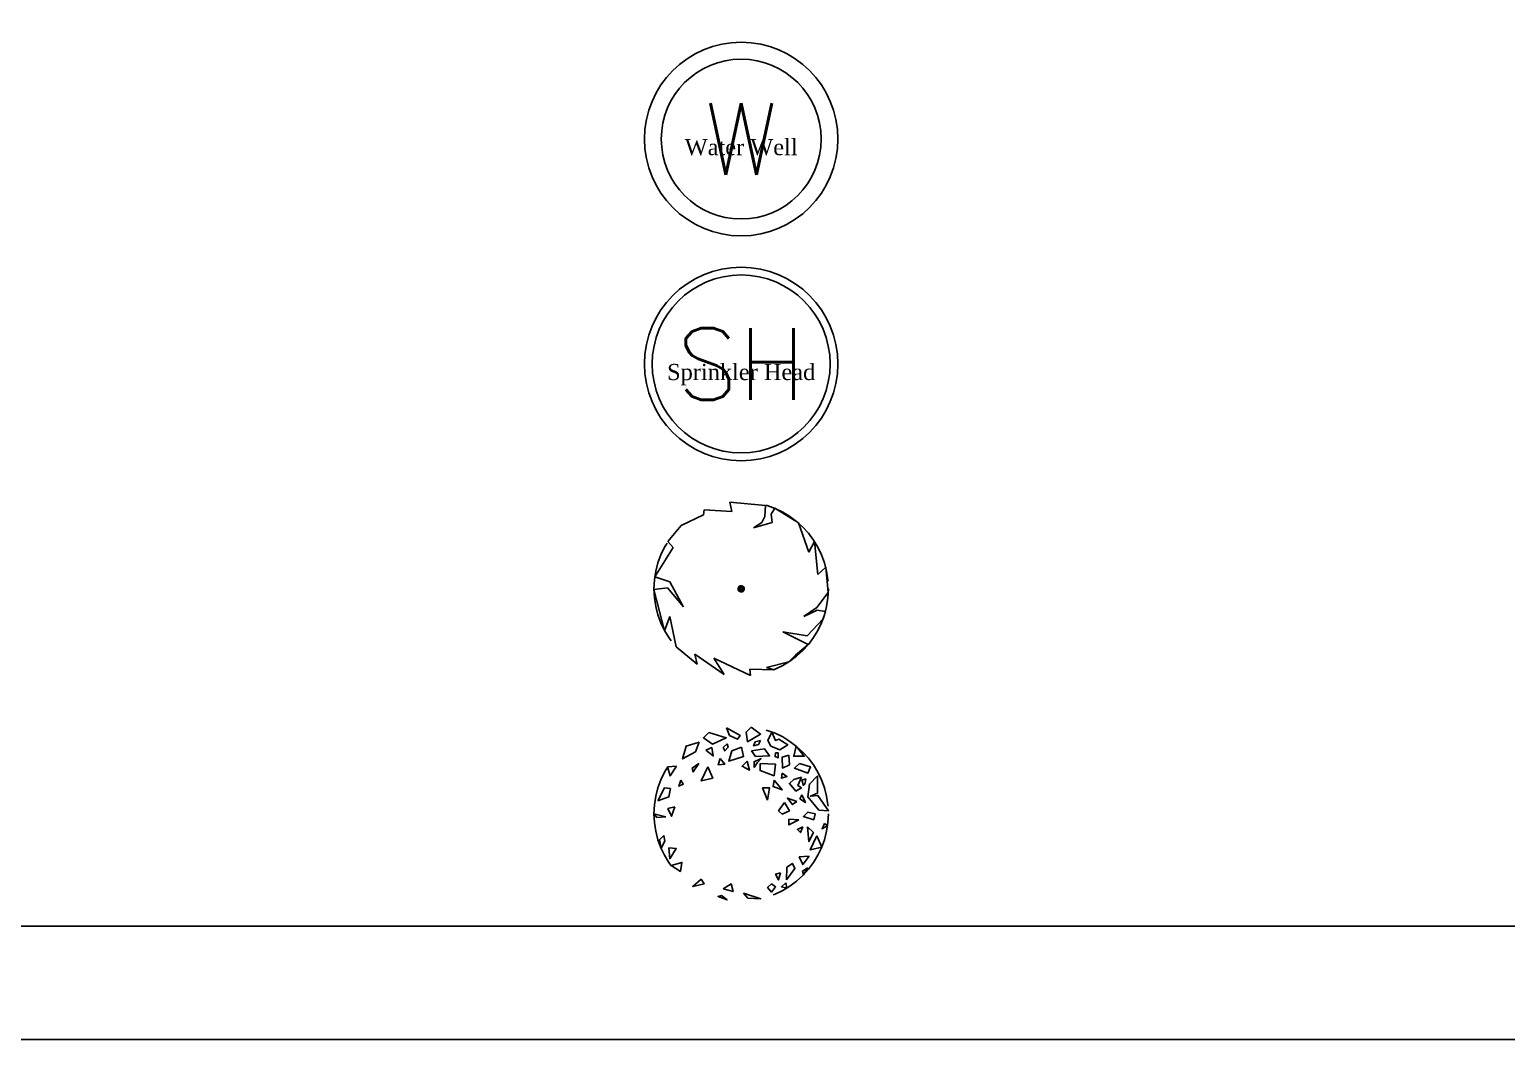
# Paper-space layout 'INFO_SHEET' of a CAD drawing. Header units: feet, sheet in inches. Extents: x 0 to 10.7, y 0 to 8.2.
# Drawn here: x 2.84 to 4.259, y 0 to 0.97 of the extents above; entities that cross this region are included whole.
import ezdxf

# ---------------------------------------------------------------- set-up
doc = ezdxf.new("R2010")
doc.units = ezdxf.units.FT
doc.header["$MEASUREMENT"] = 0
doc.linetypes.add('DOT2', pattern=[0.125, 0, -0.125])
doc.layers.add('Construction Lines', color=11, linetype='DOT2', plot=False)
doc.layers.add('Title Block', color=7, linetype='Continuous')
doc.styles.get("Standard").update_dxf_attribs({"font": 'simplex.shx'})
doc.styles.add('Times', font='times.ttf')

# ---------------------------------------------------------------- blocks, each defined once
blk = doc.blocks.new('*U131')
for p, q in [((-0.04045374437741212, 0.08656862848853633), (-0.04120452954016202, 0.08084991966783654)), ((-0.01030113238504071, 0.08455840970287014), (-0.04045374437741212, 0.08656862848853633)), ((0.02657692155340215, 0.09123369176592376), (-0.01232454259266768, 0.09475662368149695)), ((-0.01232454259266768, 0.09475662368149695), (-0.01030113238504071, 0.08455840970287014)), ((0.02595885361030297, 0.0793665236538211), (0.02657692155340215, 0.09123369176592376)), ((0.03679351576013604, 0.08818665274861277), (0.03275760098443091, 0.08159161767483884)), ((0.03275760098443091, 0.08159161767483884), (0.03399373687063007, 0.07251878326536661)), ((0.06263618242485823, 0.0721609461316948), (0.03679351576013604, 0.08818665274861277)), ((-0.0656623828995356, 0.06941843009433302), (-0.08025322093355086, 0.05186248800220371)), ((-0.04120452954016202, 0.08084991966783654), (-0.0656623828995356, 0.06941843009433302)), ((0.01359749474825669, 0.06675765753471576), (0.02261874434467177, 0.07269124159076706)), ((0.03399373687063007, 0.07251878326536661), (0.01359749474825669, 0.06675765753471576)), ((0.02261874434467177, 0.07269124159076706), (0.02595885361030297, 0.0793665236538211)), ((0.0741681531722889, 0.04005652928250086), (0.06263618242485823, 0.0721609461316948)), ((-0.08025322093355086, 0.05186248800220371), (-0.07437417581999614, 0.04524841533153904)), ((0.08018597061045499, 0.0519664146792337), (0.0741681531722889, 0.04005652928250086)), ((0.08385121761422963, 0.01582772772029376), (0.08018597061045499, 0.0519664146792337)), ((-0.07437417581999614, 0.04524841533153904), (-0.09463071941692792, 0.01322687873777423)), ((0.09257936977166241, 0.02364496677472508), (0.08385121761422963, 0.01582772772029376)), ((0.09545892453852584, -0.004165195897025626), (0.09257936977166241, 0.02364496677472508)), ((-0.08055485525101365, 0.0009937675801706682), (-0.09554777459883264, -0.0006418599534750914)), ((-0.09463071941692792, 0.01322687873777423), (-0.07808258347860488, 0.007669049643235147)), ((-0.06324895284414903, -0.01977377661599329), (-0.08055485525101365, 0.0009937675801706682)), ((-0.07808258347860488, 0.007669049643235147), (-0.06351664168994883, -0.01945254286549205)), ((-0.00338982889090577, 0.0004330841814803933), (-0.003490094950700904, 0.0001028495993221457)), ((-0.003490094950700904, 0.0001028495993221457), (-0.003413386081999832, -2.471014603590452e-05)), ((-0.003348883614280682, 0.0007771392594696696), (-0.00344645124256559, 0.0006688954409057502)), ((-0.00344645124256559, 0.0006688954409057502), (-0.003439559050323943, 0.0005130213712499896)), ((-0.003439559050323943, 0.0005130213712499896), (-0.00338982889090577, 0.0004330841814803933)), ((-0.003038208948146062, 0.000281274696796308), (-0.003422180939215913, 0.0004850874699373417)), ((-0.00334427521738213, 0.0009923817377252373), (-0.003348883614280682, 0.0007771392594696696)), ((-0.002718584325726986, 0.0008348807821749019), (-0.003344770625384755, 0.0009692429220527704)), ((-0.00323555699922611, 0.001131251430811899), (-0.00334427521738213, 0.0009923817377252373)), ((-0.003071344592525593, 0.00108966779418628), (-0.00323555699922611, 0.001131251430811899)), ((-0.003068948648090169, 0.001617480984829827), (-0.003171456819480111, 0.001438737416657737)), ((-0.003171456819480111, 0.001438737416657737), (-0.003015272624039187, 0.001186787292484787)), ((-0.003015272624039187, 0.001186787292484787), (-0.003071344592525593, 0.00108966779418628)), ((-0.002956622564888361, 0.001679954506863284), (-0.003068948648090169, 0.001617480984829827)), ((-0.00162844175368751, 0.0001917479555639486), (-0.003038208948146062, 0.000281274696796308)), ((-0.002720859261804153, 0.002070438137194791), (-0.002972809507803778, 0.00183457962973497)), ((-0.002972809507803778, 0.00183457962973497), (-0.002970157551491441, 0.001685755215403901)), ((-0.002813202927998143, 0.001420819928744853), (-0.002967182512083472, 0.001674081275331186)), ((-0.002612845856930929, 0.001205995883704184), (-0.002813202927998143, 0.001420819928744853)), ((-0.002651990027050876, 0.002302967854185462), (-0.002723958248310201, 0.002164530853951531)), ((-0.002723958248310201, 0.002164530853951531), (-0.002720859261804153, 0.002070438137194791)), ((-0.002492252201239312, 0.001763157295543143), (-0.002722875313277202, 0.002131650330233961)), ((-0.002058436699542168, 0.0006997915215489595), (-0.002718584325726986, 0.0008348807821749019)), ((-0.00251337207308713, 0.002347925936722225), (-0.002651990027050876, 0.002302967854185462)), ((-0.002268661889625619, 0.001106429013655373), (-0.002612845856930929, 0.001205995883704184)), ((-0.002401759845175066, 0.002532027192415541), (-0.00251337207308713, 0.002347925936722225)), ((-0.001316121368031707, 0.000980741266089781), (-0.002492252201239312, 0.001763157295543143)), ((-0.001938646115860316, 0.002082781917961816), (-0.00241375828892733, 0.002512236094231203)), ((-0.002238172259855243, 0.002597932765367057), (-0.002401759845175066, 0.002532027192415541)), ((-0.001869012537571429, 0.00103552921836175), (-0.002268661889625619, 0.001106429013655373)), ((-0.002116751962348155, 0.00247981407631692), (-0.002238172259855243, 0.002597932765367057)), ((-0.002019632464049649, 0.002535886044803326), (-0.002116751962348155, 0.00247981407631692)), ((-0.001504830614163172, 0.0003801668991302861), (-0.002058436699542168, 0.0006997915215489595)), ((-0.001850770418280117, 0.002935715735649296), (-0.002028916882884924, 0.002832173350543791)), ((-0.002028916882884924, 0.002832173350543791), (-0.002019632464049649, 0.002535886044803326)), ((-0.00143448613164851, 0.001635717373389447), (-0.001938646115860316, 0.002082781917961816)), ((-0.001600485047840136, 0.0008723232749249467), (-0.001869012537571429, 0.00103552921836175)), ((-0.001722256415703321, 0.002933656351193629), (-0.001850770418280117, 0.002935715735649296)), ((-0.001727618655812714, 0.002637529405098377), (-0.001734338214002444, 0.002933849957081652)), ((-0.001658962158035296, 0.003075659107120295), (-0.00173107770366449, 0.002945447405450309)), ((-0.00166151636496159, 0.002351307789216475), (-0.001727618655812714, 0.002637529405098377)), ((-0.001413227740723636, 0.002092988366726657), (-0.00166151636496159, 0.002351307789216475)), ((-0.001322837590781144, 0.00315394344327932), (-0.001658962158035296, 0.003075659107120295)), ((-0.001242301431383533, -1.745154427529545e-05), (-0.00162844175368751, 0.0001917479555639486)), ((-0.001400756335231628, 0.000642771943887696), (-0.001600485047840136, 0.0008723232749249467)), ((-0.0005576539381223437, 5.97482805891391e-05), (-0.001504830614163172, 0.0003801668991302861)), ((-0.001114861509230238, 0.00108211128801045), (-0.00143448613164851, 0.001635717373389447)), ((-0.001102571146885845, 0.001831762666852088), (-0.001413227740723636, 0.002092988366726657)), ((-0.001083447292131799, 0.0004432304325266049), (-0.001400756335231628, 0.000642771943887696)), ((-0.001278475033442175, 0.00323697961955416), (-0.001322837590781144, 0.00315394344327932)), ((-0.00108631378941052, 0.0006064990236183625), (-0.001316121368031707, 0.000980741266089781)), ((-0.001278498489673085, 0.002773526898030393), (-0.00129397744605252, 0.003207962783208915)), ((-0.000651147324669101, 0.001507869323592841), (-0.001278498489673085, 0.002773526898030393)), ((-0.001146930225449892, 0.003320885467950998), (-0.001278475033442175, 0.00323697961955416)), ((-0.001004404514628622, 0.003290511332551573), (-0.001146930225449892, 0.003320885467950998)), ((-0.0004547917551759968, 0.0003310322864882176), (-0.001114861509230238, 0.00108211128801045)), ((-0.0009516224908817355, 0.001556158428921482), (-0.001102571146885845, 0.001831762666852088)), ((-0.0007007971956787907, 0.0003170759754749073), (-0.001083447292131799, 0.0004432304325266049)), ((-0.0008156948620367545, 0.003394141582894272), (-0.001004404514628622, 0.003290511332551573)), ((-0.0008934280174160802, 0.001257496788466592), (-0.0009516224908817355, 0.001556158428921482)), ((-0.0007184010809211811, 0.0009260342489685382), (-0.0008934280174160802, 0.001257496788466592)), ((-0.0006392492448365426, 0.002773526898030393), (-0.0008359813682245218, 0.003383001210974069)), ((-0.0006410710709304245, 0.003369423690661111), (-0.0008156948620367545, 0.003394141582894272)), ((-0.0004500936051583768, 0.0006254562361351909), (-0.0007184010809211811, 0.0009260342489685382)), ((-0.0005233992918651332, 0.0002039485790102457), (-0.0007007971956787907, 0.0003170759754749073)), ((-0.0006392492448365426, 0.001068862245133215), (-0.000651147324669101, 0.001507869323592841)), ((-0.0005949773532796431, 0.003206419756528807), (-0.0006410710709304245, 0.003369423690661111)), ((-0.0004261661632240937, 0.002134277653193851), (-0.0006392492448365426, 0.002773526898030393)), ((-0.0004828334163076357, 0.003206419756528807), (-0.0005949773532796431, 0.003206419756528807)), ((-0.0003427303060072897, 0.003467654299536229), (-0.0004828334163076357, 0.003206419756528807)), ((-0.0003530262121096963, 0.0004387860850261089), (-0.0004500936051583768, 0.0006254562361351909)), ((-0.0004261661632240937, 0.001495028408357308), (-0.0004261661632240937, 0.002134277653193851)), ((-0.0002300684887054984, 0.0005145400357651358), (-0.0004261661632240937, 0.001495028408357308)), ((-0.0001366797495130489, 0.003468251403103511), (-0.0003427303060072897, 0.003467654299536229)), ((-0.0002649849047862275, 0.002867512248660548), (-0.0001791203599715403, 0.003148438584551938)), ((-0.0001791203599715403, 0.002519656754374585), (-0.0002649849047862275, 0.002867512248660548)), ((-0.0001791203599715403, 0.003148438584551938), (-3.677939207359402e-05, 0.003408419489327198)), ((-4.069670779151729e-05, 0.002138100365243172), (-0.0001791203599715403, 0.002519656754374585)), ((-0.0001608598802354368, 0.001161631513445776), (-0.0001467063838368105, 0.001536199961300962)), ((-7.878779661617818e-05, 0.0007671695806316759), (-0.0001608598802354368, 0.001161631513445776)), ((-0.0001467063838368105, 0.001536199961300962), (-4.777345599083039e-05, 0.001823945765803466)), ((-2.641305076731108e-05, 0.003402210922560172), (-0.0001366797495130489, 0.003468251403103511)), ((-8.806004391160282e-05, 0.00055697479111954), (-7.878779661617818e-05, 0.0007671695806316759)), ((-4.777345599083039e-05, 0.001823945765803466), (-4.069670779151729e-05, 0.002138100365243172)), ((9.940276225278351e-05, 0.003493541787767854), (-2.815698310486463e-05, 0.003416832919066782)), ((-2.08983813466678e-05, 0.001245748268454101), (0.0001883011184929783, 0.001631888590756872)), ((5.630144351736471e-05, 0.0005611007751945199), (0.0003767200620585118, 0.001508277451232936)), ((0.0004296373444106291, 0.003393275727972317), (9.940276225278351e-05, 0.003493541787767854)), ((0.0001883011184929783, 0.001631888590756872), (0.0002778278597265438, 0.003041655785213413)), ((0.0002005017419384713, 0.0005268461289373096), (0.0003136291384027309, 0.0007042440327497609)), ((0.0002778278597265438, 0.003041655785213413), (0.0004816406328671755, 0.003425627776282461)), ((0.0003136291384027309, 0.0007042440327497609), (0.0004397835954548305, 0.001086894129201965)), ((0.0003275854494160411, 0.0004582385922485754), (0.001078664450938274, 0.001118308346302013)), ((0.0003767200620585118, 0.001508277451232936), (0.000696344684477587, 0.002061883536610726)), ((0.0005095745341798234, 0.003443005887390089), (0.0004296373444106291, 0.003393275727972317)), ((0.0004353392479535303, 0.0003564730491818727), (0.0006220093990626125, 0.0004535404422305532)), ((0.0004397835954548305, 0.001086894129201965), (0.0006393251068159216, 0.00140420317230099)), ((0.000665448603835986, 0.003449898079631736), (0.0005095745341798234, 0.003443005887390089)), ((0.0005110931986925574, 0.0002335153257780768), (0.001491581571285534, 0.0004296130002966722)), ((0.0005535279540473636, 9.150688098377924e-05), (0.0007637227435594997, 8.223463368835461e-05)), ((0.0006030521865461861, 0.001089760626482697), (0.0009772944290176047, 0.001319568205103883)), ((0.0006220093990626125, 0.0004535404422305532), (0.0009225874118963618, 0.0007218479179933576)), ((0.0006393251068159216, 0.00140420317230099), (0.0008688764378527703, 0.001603931884909096)), ((0.0007736924223991015, 0.003352330451346827), (0.000665448603835986, 0.003449898079631736)), ((0.000696344684477587, 0.002061883536610726), (0.0008314339451039319, 0.002722031162794741)), ((0.0007637227435594997, 8.223463368835461e-05), (0.0011581846763736, 0.0001643067173072111)), ((0.0009889349006542672, 0.003347722054447874), (0.0007736924223991015, 0.003352330451346827)), ((0.0008314339451039319, 0.002722031162794741), (0.0009657960849818001, 0.003348217462451303)), ((0.0008688764378527703, 0.001603931884909096), (0.001032082381289574, 0.001872459374639987)), ((0.0009225874118963618, 0.0007218479179933576), (0.001254049951394817, 0.0008968748544882566)), ((0.0009772944290176047, 0.001319568205103883), (0.001759710458470565, 0.00249569903831189)), ((0.001127804593740928, 0.003239003836292657), (0.0009889349006542672, 0.003347722054447874)), ((0.001032082381289574, 0.001872459374639987), (0.001102982176583598, 0.002272108726693775)), ((0.001065415408060636, 0.0006426960819087188), (0.001504422486520665, 0.0006545941617412775)), ((0.001078664450938274, 0.001118308346302013), (0.00163227053631727, 0.001437932968721088)), ((0.001086220957114908, 0.003074791429592141), (0.001127804593740928, 0.003239003836292657)), ((0.001183340455413415, 0.003018719461106137), (0.001086220957114908, 0.003074791429592141)), ((0.001102982176583598, 0.002272108726693775), (0.001202549046632409, 0.00261629269399828)), ((0.0011581846763736, 0.0001643067173072111), (0.001532753124228786, 0.000150153220909389)), ((0.001435290579585962, 0.003174903656545854), (0.001183340455413415, 0.003018719461106137)), ((0.001202549046632409, 0.00261629269399828), (0.001417373091672676, 0.002816649765064288)), ((0.001242301431381925, 2.434521841844218e-05), (0.001628441753684293, -0.0001848542814203999)), ((0.001254049951394817, 0.0008968748544882566), (0.001552711591849306, 0.0009550693279543138)), ((0.001417373091672676, 0.002816649765064288), (0.001670634438258608, 0.002970629349149216)), ((0.001614034147757651, 0.003072395485156717), (0.001435290579585962, 0.003174903656545854)), ((0.001491581571285534, 0.0004296130002966722), (0.002130830816122077, 0.0004296130002966722)), ((0.001504422486520665, 0.0006545941617412775), (0.002770080060958619, 0.001281945326745261)), ((0.001532753124228786, 0.000150153220909389), (0.001820498928731289, 5.122029306300683e-05)), ((0.001552711591849306, 0.0009550693279543138), (0.001828315829779912, 0.001106017983957619)), ((0.001676507669790706, 0.002960069401954909), (0.001614034147757651, 0.003072395485156717)), ((0.00163227053631727, 0.001437932968721088), (0.002079335080889639, 0.001942092952932895)), ((0.001831132792663196, 0.002976256344875955), (0.001682308378332126, 0.002973604388563617)), ((0.001759710458470565, 0.00249569903831189), (0.002128203493161786, 0.00272632215034978)), ((0.001820498928731289, 5.122029306300683e-05), (0.002134653528170594, 4.414354486409575e-05)), ((0.001828315829779912, 0.001106017983957619), (0.002089541529654078, 0.001416674577796214)), ((0.002066991300123017, 0.002724306098876732), (0.001831132792663196, 0.002976256344875955)), ((0.002161084016879355, 0.002727405085382377), (0.002066991300123017, 0.002724306098876732)), ((0.002079335080889639, 0.001942092952932895), (0.002508789257159429, 0.002417205125999908)), ((0.002089541529654078, 0.001416674577796214), (0.002347860952144701, 0.001664963202033767)), ((0.002130830816122077, 0.0004296130002966722), (0.002770080060958619, 0.0006426960819087188)), ((0.002134653528170594, 4.414354486409575e-05), (0.00251620991730241, 0.0001825671970437168)), ((0.002299521017113286, 0.002655436864123454), (0.002161084016879355, 0.002727405085382377)), ((0.002344479099649647, 0.002516818910159709), (0.002299521017113286, 0.002655436864123454)), ((0.002528580355342963, 0.002405206682247242), (0.002344479099649647, 0.002516818910159709)), ((0.002347860952144701, 0.001664963202033767), (0.002634082568026603, 0.001731065492885292)), ((0.002476367239245146, 0.002120198799420734), (0.002594485928294881, 0.00224161909692742)), ((0.002532439207731552, 0.002023079301122227), (0.002476367239245146, 0.002120198799420734)), ((0.00251620991730241, 0.0001825671970437168), (0.002864065411588371, 0.000268431741858806)), ((0.002594485928294881, 0.00224161909692742), (0.002528580355342963, 0.002405206682247242)), ((0.002828726513472016, 0.002032363719957101), (0.002532439207731552, 0.002023079301122227)), ((0.002634082568026603, 0.001731065492885292), (0.002930403120009075, 0.00173778505107462)), ((0.002770080060958619, 0.001281945326745261), (0.003204515946136336, 0.001297424283124294)), ((0.002770080060958619, 0.0006426960819087188), (0.003379554373901894, 0.0008394282052966982)), ((0.002932268898577121, 0.001854217255352294), (0.002828726513472016, 0.002032363719957101)), ((0.002864065411588371, 0.000268431741858806), (0.003144991747479761, 0.0001825671970437168)), ((0.00293020951412105, 0.001725703252775497), (0.002932268898577121, 0.001854217255352294)), ((0.003072212270047717, 0.001662408995107473), (0.002942000568377731, 0.001734524540737068)), ((0.003150496606207546, 0.001326284427853321), (0.003072212270047717, 0.001662408995107473)), ((0.003144991747479761, 0.0001825671970437168), (0.003404972652254619, 4.022622914617249e-05)), ((0.003233532782481984, 0.001281921870514753), (0.003150496606207546, 0.001326284427853321)), ((0.003202972919456631, 0.0005984241903522216), (0.003365976853588936, 0.0006445179080030028)), ((0.003202972919456631, 0.0004862802533798121), (0.003202972919456631, 0.0005984241903522216)), ((0.003464207462463651, 0.0003461771430798682), (0.003202972919456631, 0.0004862802533798121)), ((0.003317438630878822, 0.001150377062522471), (0.003233532782481984, 0.001281921870514753)), ((0.003287064495478996, 0.001007851351700798), (0.003317438630878822, 0.001150377062522471)), ((0.003390694745822096, 0.0008191416991093328), (0.003287064495478996, 0.001007851351700798)), ((0.003365976853588936, 0.0006445179080030028), (0.003390694745822096, 0.0008191416991093328)), ((0.003398764085487594, 2.985988783988955e-05), (0.003464804566031335, 0.0001401265865856273)), ((0.003490094950695276, -9.595592518060708e-05), (0.003413386081994204, 3.160382017744309e-05)), ((0.003464804566031335, 0.0001401265865856273), (0.003464207462463651, 0.0003461771430798682)), ((-0.09554777459883264, -0.0006418599534750914), (-0.08382876038535664, -0.04584856405878719)), ((-0.003398764085487594, -2.296621369513466e-05), (-0.003464804566031335, -0.0001332329124408725)), ((-0.003464804566031335, -0.0001332329124408725), (-0.003464207462463651, -0.0003392834689355154)), ((-0.003464207462463651, -0.0003392834689355154), (-0.003202972919456631, -0.0004793865792354592)), ((-0.003144991747479761, -0.0001756735228989619), (-0.003404972652254619, -3.33325550014176e-05)), ((-0.003365976853588936, -0.000637624233858248), (-0.003390694745822096, -0.000812248024964578)), ((-0.003390694745822096, -0.000812248024964578), (-0.003287064495478996, -0.001000957677556446)), ((-0.002770080060958619, -0.0006358024077643661), (-0.003379554373901894, -0.0008325345311523454)), ((-0.003202972919456631, -0.0005915305162078688), (-0.003365976853588936, -0.000637624233858248)), ((-0.003287064495478996, -0.001000957677556446), (-0.003317438630878822, -0.001143483388377716)), ((-0.003317438630878822, -0.001143483388377716), (-0.003233532782481984, -0.001275028196369999)), ((-0.003233532782481984, -0.001275028196369999), (-0.003150496606206742, -0.001319390753708566)), ((-0.002770080060958619, -0.001275051652600909), (-0.003204515946136336, -0.001290530608979941)), ((-0.003202972919456631, -0.0004793865792354592), (-0.003202972919456631, -0.0005915305162078688)), ((-0.003150496606206742, -0.001319390753708566), (-0.003072212270047717, -0.00165551532096312)), ((-0.002864065411588371, -0.0002615380677140511), (-0.003144991747479761, -0.0001756735228989619)), ((-0.003072212270047717, -0.00165551532096312), (-0.002942000568377731, -0.001727630866592715)), ((-0.00293020951412105, -0.001718809578624711), (-0.002932268898577121, -0.001847323581201508)), ((-0.002932268898577121, -0.001847323581201508), (-0.002828726513472016, -0.002025470045806316)), ((-0.002634082568026603, -0.001724171818734909), (-0.002930403120009075, -0.001730891376923835)), ((-0.00251620991730241, -0.0001756735228989619), (-0.002864065411588371, -0.0002615380677140511)), ((-0.002828726513472016, -0.002025470045806316), (-0.002532439207732356, -0.002016185626971844)), ((-0.002130830816122077, -0.0004227193261519173), (-0.002770080060958619, -0.0006358024077643661)), ((-0.001504422486520665, -0.0006477004875965227), (-0.002770080060958619, -0.001275051652600909)), ((-0.002347860952144701, -0.001658069527883786), (-0.002634082568026603, -0.001724171818734909)), ((-0.00247636723924595, -0.002113305125270351), (-0.002594485928295685, -0.002234725422776635)), ((-0.002594485928295685, -0.002234725422776635), (-0.002528580355344572, -0.002398313008096859)), ((-0.002532439207732356, -0.002016185626971844), (-0.00247636723924595, -0.002113305125270351)), ((-0.002528580355344572, -0.002398313008096859), (-0.002344479099651256, -0.002509925236009326)), ((-0.002134653528170594, -3.724987071934086e-05), (-0.00251620991730241, -0.0001756735228989619)), ((-0.002079335080890444, -0.001935199278783315), (-0.002508789257160233, -0.002410311451849123)), ((-0.002089541529654882, -0.001409780903647037), (-0.002347860952144701, -0.001658069527883786)), ((-0.002344479099651256, -0.002509925236009326), (-0.002299521017114894, -0.002648543189973071)), ((-0.002299521017114894, -0.002648543189973071), (-0.002161084016881768, -0.002720511411231994)), ((-0.002161084016881768, -0.002720511411231994), (-0.002066991300124625, -0.002717412424726349)), ((-0.001820498928731289, -4.432661891865397e-05), (-0.002134653528170594, -3.724987071934086e-05)), ((-0.001491581571285534, -0.0004227193261519173), (-0.002130830816122077, -0.0004227193261519173)), ((-0.001759710458472977, -0.002488805364161909), (-0.002128203493164198, -0.002719428476199397)), ((-0.001828315829779912, -0.001099124309809246), (-0.002089541529654882, -0.001409780903647037)), ((-0.001632270536318074, -0.001431039294572715), (-0.002079335080890444, -0.001935199278783315)), ((-0.002066991300124625, -0.002717412424726349), (-0.001831132792665608, -0.002969362670725572)), ((-0.001831132792665608, -0.002969362670725572), (-0.001682308378334538, -0.002966710714414038)), ((-0.001552711591849306, -0.0009481756538063428), (-0.001828315829779912, -0.001099124309809246)), ((-0.001532753124228786, -0.0001432595467646341), (-0.001820498928731289, -4.432661891865397e-05)), ((-0.0009772944290184088, -0.001312674530956314), (-0.001759710458472977, -0.002488805364161909)), ((-0.001676507669790706, -0.002953175727810154), (-0.001614034147757651, -0.003065501811011962)), ((-0.001417373091672676, -0.002809756090919936), (-0.001670634438258608, -0.002963735675004864)), ((-0.001078664450939078, -0.001111414672154846), (-0.001632270536318074, -0.001431039294572715)), ((-0.001614034147757651, -0.003065501811011962), (-0.001435290579585962, -0.003168009982401502)), ((-0.001254049951394817, -0.0008899811803410896), (-0.001552711591849306, -0.0009481756538063428)), ((-0.0011581846763736, -0.0001574130431628583), (-0.001532753124228786, -0.0001432595467646341)), ((-0.001065415408060636, -0.0006358024077643661), (-0.001504422486520665, -0.0006477004875965227)), ((-0.0005110931986925574, -0.000226621651633724), (-0.001491581571285534, -0.0004227193261519173)), ((-0.001435290579585962, -0.003168009982401502), (-0.001183340455413415, -0.003011825786961383)), ((-0.001202549046632409, -0.002609399019853526), (-0.001417373091672676, -0.002809756090919936)), ((-0.0009225874118963618, -0.0007149542438465926), (-0.001254049951394817, -0.0008899811803410896)), ((-0.001102982176583598, -0.00226521505254902), (-0.001202549046632409, -0.002609399019853526)), ((-0.001183340455413415, -0.003011825786961383), (-0.001086220957114908, -0.003067897755447789)), ((-0.0007637227435594997, -7.53409595435997e-05), (-0.0011581846763736, -0.0001574130431628583)), ((-0.001086220957114908, -0.003067897755447789), (-0.001127804593740928, -0.003232110162148305)), ((-0.001127804593740928, -0.003232110162148305), (-0.0009889349006542672, -0.003340828380303521)), ((-0.001032082381289574, -0.001865565700495232), (-0.001102982176583598, -0.00226521505254902)), ((-0.0003275854494168452, -0.0004513449181034184), (-0.001078664450939078, -0.001111414672154846)), ((-0.0008688764378527703, -0.001597038210764743), (-0.001032082381289574, -0.001865565700495232)), ((-0.0009889349006542672, -0.003340828380303521), (-0.0007736924223991015, -0.003345436777202073)), ((-0.0006030521865469902, -0.001082866952335932), (-0.0009772944290184088, -0.001312674530956314)), ((-0.0008314339451039319, -0.002715137488649985), (-0.0009657960849818001, -0.003341323788306548)), ((-0.0006220093990626125, -0.0004466467680845922), (-0.0009225874118963618, -0.0007149542438465926)), ((-0.0006393251068159216, -0.001397309498156637), (-0.0008688764378527703, -0.001597038210764743)), ((-0.000696344684477587, -0.002054989862465971), (-0.0008314339451039319, -0.002715137488649985)), ((-0.0007736924223991015, -0.003345436777202073), (-0.000665448603835986, -0.003443004405486982)), ((-0.0005535279540473636, -8.461320683942638e-05), (-0.0007637227435594997, -7.53409595435997e-05)), ((-0.0003767200620585118, -0.001501383777088181), (-0.000696344684477587, -0.002054989862465971)), ((-0.000665448603835986, -0.003443004405486982), (-0.0005095745341798234, -0.003436112213245736)), ((-0.0004397835954548305, -0.00108000045505721), (-0.0006393251068159216, -0.001397309498156637)), ((-0.0004353392479543345, -0.0003495793750367158), (-0.0006220093990626125, -0.0004466467680845922)), ((-0.0005095745341798234, -0.003436112213245736), (-0.0004296373444106291, -0.003386382053827965)), ((-0.0002778278597265438, -0.003034762111069061), (-0.0004816406328671755, -0.003418734102138109)), ((-0.0003136291384027309, -0.0006973503586054081), (-0.0004397835954548305, -0.00108000045505721)), ((-0.0004296373444106291, -0.003386382053827965), (-9.940276225278351e-05, -0.0034866481136231)), ((-5.630144351736471e-05, -0.000554207101049765), (-0.0003767200620585118, -0.001501383777088181)), ((-0.0002005017419384713, -0.0005199524547929567), (-0.0003136291384027309, -0.0006973503586054081)), ((-0.0001883011184929783, -0.001624994916612117), (-0.0002778278597265438, -0.003034762111069061)), ((2.08983813466678e-05, -0.001238854594309346), (-0.0001883011184929783, -0.001624994916612117)), ((-9.940276225278351e-05, -0.0034866481136231), (2.815698310486463e-05, -0.003409939244922027)), ((2.641305076731108e-05, -0.003395317248415418), (0.0001366797495130489, -0.003461357728959158)), ((0.0001791203599715403, -0.003141544910407585), (3.677939207359402e-05, -0.003401525815182444)), ((4.777345599083039e-05, -0.001817052091658711), (4.069670779151729e-05, -0.002131206691098418)), ((4.069670779151729e-05, -0.002131206691098418), (0.0001791203599715403, -0.002512763080230233)), ((0.0001467063838368105, -0.001529306287156207), (4.777345599083039e-05, -0.001817052091658711)), ((8.806004391160282e-05, -0.0005500811169747851), (7.878779661617818e-05, -0.0007602759064869212)), ((7.878779661617818e-05, -0.0007602759064869212), (0.0001608598802354368, -0.001154737839301021)), ((0.0001366797495130489, -0.003461357728959158), (0.0003427303060072897, -0.003460760625391475)), ((0.0001608598802354368, -0.001154737839301021), (0.0001467063838368105, -0.001529306287156207)), ((0.0001791203599715403, -0.002512763080230233), (0.0002649849047862275, -0.002860618574515794)), ((0.0002649849047862275, -0.002860618574515794), (0.0001791203599715403, -0.003141544910407585)), ((0.0002300684887054984, -0.000507646361620381), (0.0004261661632240937, -0.001488134734212956)), ((0.0003427303060072897, -0.003460760625391475), (0.0004828334163076357, -0.003199526082384455)), ((0.0003530262121088922, -0.0004318924108821581), (0.0004500936051567687, -0.0006185625619904362)), ((0.0004261661632240937, -0.001488134734212956), (0.0004261661632240937, -0.002127383979049498)), ((0.0004261661632240937, -0.002127383979049498), (0.0006392492448365426, -0.002766633223886041)), ((0.0004500936051567687, -0.0006185625619904362), (0.0007184010809187691, -0.0009191405748241857)), ((0.0004547917551751928, -0.0003241386123446689), (0.001114861509227022, -0.0010752176138665)), ((0.0004828334163076357, -0.003199526082384455), (0.0005949773532796431, -0.003199526082384455)), ((0.0005233992918651332, -0.0001970549048662949), (0.0007007971956771825, -0.0003101823013305545)), ((0.0005576539381223437, -5.285460644518828e-05), (0.001504830614160759, -0.0003732732249863354)), ((0.0005949773532796431, -0.003199526082384455), (0.0006410710709304245, -0.003362530016516358)), ((0.0006392492448365426, -0.00106196857098846), (0.000651147324669101, -0.001500975649448087)), ((0.0006392492448365426, -0.002766633223886041), (0.0008359813682245218, -0.003376107536829316)), ((0.0006410710709304245, -0.003362530016516358), (0.0008156948620367545, -0.003387247908749518)), ((0.000651147324669101, -0.001500975649448087), (0.001278498489673085, -0.002766633223886041)), ((0.0007007971956771825, -0.0003101823013305545), (0.001083447292129386, -0.000436336758382252)), ((0.0007184010809187691, -0.0009191405748241857), (0.000893428017413668, -0.001250603114322239)), ((0.0008156948620367545, -0.003387247908749518), (0.001004404514628622, -0.003283617658406819)), ((0.000893428017413668, -0.001250603114322239), (0.0009516224908785192, -0.001549264754777129)), ((0.0009516224908785192, -0.001549264754777129), (0.001102571146881825, -0.001824868992707333)), ((0.001004404514628622, -0.003283617658406819), (0.001146930225449892, -0.003313991793806646)), ((0.001083447292129386, -0.000436336758382252), (0.001400756335229216, -0.0006358782697433432)), ((0.001086313789408108, -0.0005996053494748139), (0.001316121368028491, -0.0009738475919462324)), ((0.001102571146881825, -0.001824868992707333), (0.001413227740719615, -0.002086094692582305)), ((0.001114861509227022, -0.0010752176138665), (0.001434486131644489, -0.001628823699245496)), ((0.001146930225449892, -0.003313991793806646), (0.001278475033442175, -0.003230085945409808)), ((0.001278475033442175, -0.003230085945409808), (0.001322837590781144, -0.003147049769134967)), ((0.001278498489673085, -0.002766633223886041), (0.00129397744605252, -0.00320106910906416)), ((0.001316121368028491, -0.0009738475919462324), (0.002492252201234487, -0.0017562636214008)), ((0.001322837590781144, -0.003147049769134967), (0.001658962158035296, -0.003068765432975541)), ((0.001400756335229216, -0.0006358782697433432), (0.00160048504783692, -0.000865429600780192)), ((0.001413227740719615, -0.002086094692582305), (0.001661516364955962, -0.002344414115072525)), ((0.001434486131644489, -0.001628823699245496), (0.001938646115855491, -0.002075888243818669)), ((0.001504830614160759, -0.0003732732249863354), (0.002058436699538147, -0.0006928978474054106)), ((0.00160048504783692, -0.000865429600780192), (0.001869012537567409, -0.001028635544216995)), ((0.001628441753684293, -0.0001848542814203999), (0.003038208948141237, -0.0002743810226539654)), ((0.001658962158035296, -0.003068765432975541), (0.00173107770366449, -0.002938553731305555)), ((0.001661516364955962, -0.002344414115072525), (0.001727618655807085, -0.002630635730954426)), ((0.001722256415696888, -0.002926762677048874), (0.001850770418273684, -0.002928822061504944)), ((0.001727618655807085, -0.002630635730954426), (0.001734338213996011, -0.0029269562829373)), ((0.001850770418273684, -0.002928822061504944), (0.002028916882878492, -0.00282527967639984)), ((0.001869012537567409, -0.001028635544216995), (0.002268661889621599, -0.001099535339511422)), ((0.001938646115855491, -0.002075888243818669), (0.002413758288921701, -0.002505342420088459)), ((0.00201963246404402, -0.002528992370659778), (0.002116751962342527, -0.002472920402173774)), ((0.002028916882878492, -0.00282527967639984), (0.00201963246404402, -0.002528992370659778)), ((0.002058436699538147, -0.0006928978474054106), (0.002718584325722162, -0.0008279871080317556)), ((0.002116751962342527, -0.002472920402173774), (0.002238172259848811, -0.002591039091223509)), ((0.002238172259848811, -0.002591039091223509), (0.002401759845168633, -0.002525133518272395)), ((0.002268661889621599, -0.001099535339511422), (0.002612845856926104, -0.001199102209560233)), ((0.002401759845168633, -0.002525133518272395), (0.002513372073081502, -0.002341032262579481)), ((0.002492252201234487, -0.0017562636214008), (0.002722875313271573, -0.002124756656091619)), ((0.002513372073081502, -0.002341032262579481), (0.002651990027045247, -0.00229607418004312)), ((0.002612845856926104, -0.001199102209560233), (0.002813202927992514, -0.0014139262546005)), ((0.002651990027045247, -0.00229607418004312), (0.002723958248303768, -0.00215763717980919)), ((0.002718584325722162, -0.0008279871080317556), (0.003344770625379126, -0.0009623492479096239)), ((0.002720859261798525, -0.002063544463052851), (0.00297280950779815, -0.001827685955593432)), ((0.002723958248303768, -0.00215763717980919), (0.002720859261798525, -0.002063544463052851)), ((0.002813202927992514, -0.0014139262546005), (0.00296718251207704, -0.001667187601186432)), ((0.002956622564882733, -0.00167306083271853), (0.003068948648084541, -0.001610587310685474)), ((0.00297280950779815, -0.001827685955593432), (0.002970157551485812, -0.001678861541262362)), ((0.003015272624033559, -0.001179893618341238), (0.003071344592519965, -0.001082774120042731)), ((0.003171456819473677, -0.001431843742513786), (0.003015272624033559, -0.001179893618341238)), ((0.003038208948141237, -0.0002743810226539654), (0.003422180939210285, -0.000478193795794999)), ((0.003068948648084541, -0.001610587310685474), (0.003171456819473677, -0.001431843742513786)), ((0.003071344592519965, -0.001082774120042731), (0.003235556999220481, -0.001124357756668752)), ((0.003235556999220481, -0.001124357756668752), (0.003344275217375697, -0.0009854880635820908)), ((0.003344275217375697, -0.0009854880635820908), (0.003348883614274249, -0.0007702455853273272)), ((0.003348883614274249, -0.0007702455853273272), (0.003446451242559158, -0.0006620017667634077)), ((0.003389828890900142, -0.0004261905073384527), (0.003490094950695276, -9.595592518060708e-05)), ((0.00343955905031751, -0.0005061276971080491), (0.003389828890900142, -0.0004261905073384527)), ((0.003446451242559158, -0.0006620017667634077), (0.00343955905031751, -0.0005061276971080491)), ((0.08282110437572726, -0.02051547462300645), (0.09545892453852584, -0.004165195897025626)), ((-0.08382876038535664, -0.04584856405878719), (-0.07808029105520284, -0.03015754871408051)), ((-0.07808029105520284, -0.03015754871408051), (-0.07134943211380748, -0.06354871519681422)), ((0.08323314967113048, -0.02348226665102648), (0.06860554168437058, -0.03015754871408051)), ((0.06902999397839031, -0.02996385068857582), (0.08282110437572726, -0.02051547462300645)), ((0.09228482776028867, -0.02476017900273113), (0.08323314967113048, -0.02348226665102648)), ((0.08974549826978691, -0.03279060466814138), (0.09228482776028867, -0.02476017900273113)), ((0.07355008522918972, -0.06106163233934124), (0.04550752001803209, -0.04704695901108795)), ((0.04550752001803209, -0.04704695901108795), (0.07233338620464475, -0.05154173305303639)), ((0.07233338620464475, -0.05154173305303639), (0.08974549826978691, -0.03279060466814138)), ((-0.07134943211380748, -0.06354871519681422), (-0.04820136168859304, -0.08249621871926342)), ((0.05937525358429792, -0.07268367032654237), (0.07355008522918972, -0.06106163233934124)), ((-0.04820136168859304, -0.08249621871926342), (-0.05063951062986923, -0.07161221967458763)), ((-0.05063951062986923, -0.07161221967458763), (-0.01860563090621301, -0.09371616365705576)), ((-0.01860563090621301, -0.09371616365705576), (-0.02994182404358262, -0.07608241645131139)), ((-0.02994182404358262, -0.07608241645131139), (0.01032334332255683, -0.09498581542678375)), ((0.02781305743961256, -0.08627936457755195), (0.05222421267186031, -0.08001033077308867)), ((0.05222421267186031, -0.08001033077308867), (0.05937525358429792, -0.07268367032654237)), ((0.01032334332255683, -0.09498581542678375), (0.009477041794233495, -0.08809156118298689)), ((0.009477041794233495, -0.08809156118298689), (0.03615697467149489, -0.08850445859856966)), ((0.03615697467149489, -0.08850445859856966), (0.02781305743961256, -0.08627936457755195))]:
    blk.add_line(p, q)
at = {"layer": 'Construction Lines', "color": 18, "true_color": 0x000000}
blk.add_circle((0, -3.522021801893203e-16), 0.09555480000000073, dxfattribs=at)
at = {"insert": (0, 4.836904167474323e-06), "char_height": 4.626749021247716e-06, "attachment_point": 1, "style": 'Times'}
blk.add_mtext_dynamic_manual_height_columns('{\\fTimes New Roman Baltic|b0|i0|c186|p18;Nathan was here.}', width=0.000337113404386574, gutter_width=3.23556121676435, heights=[0], dxfattribs=at)
blk = doc.blocks.new('*U132')
for points in [[(-0.03536159156968722, 0.08877092792518676), (-0.04137164652982833, 0.08317340702018253), (-0.03154362933390544, 0.07616841698588783), (-0.01625560258469492, 0.08317340702018253)], [(-0.01589364131589446, 0.09422373357473035), (-0.01261763558392078, 0.08582745221722494), (-0.003881620298657623, 0.08162931153847315), (-0.001155659973531907, 0.08582745221722494), (-0.006065624119973411, 0.08862621266972613)], [(0.01085719947465699, 0.09493598381334432), (0.005397189921365684, 0.08933037400530205), (0.007031148335833505, 0.07883906675994161), (0.02122717317438613, 0.08723534811744703)], [(0.03362858710394218, 0.08944181311015918), (0.02926057946131061, 0.08034988609105116), (0.03253658519328429, 0.07404863062140263), (0.04235651348616362, 0.06985048994265268), (0.05109252877142678, 0.07544801084765322), (0.04126451157550572, 0.0817492663173036), (0.03744654933972211, 0.08034988609105116)], [(-0.04614309886182445, 0.07829206724571447), (-0.06033912370037892, 0.07409392656696268), (-0.0641570859361607, 0.06010012430445855), (-0.04996915000064978, 0.06779267109731597)], [(-0.03878624000939073, 0.0695446650967577), (-0.03060027013097739, 0.06325149853015273), (-0.03223422854544337, 0.0723434255492589)], [(-0.01531224338176686, 0.07654156622801069), (-0.01968025102439844, 0.0723434255492589), (-0.01804629260993062, 0.06884901943515327), (-0.01422024147110897, 0.0730471601139069)], [(0.0005177398712535842, 0.0730471601139069), (-0.01040227923532536, 0.06884901943515327), (-0.01367828496729904, 0.05764588872210678), (0.002701743692569373, 0.06254776396550474)], [(0.01143775897783437, 0.06884901943515327), (0.02562569491334528, 0.07094404532301014), (0.03108570446663475, 0.06325149853015273), (0.01580576662046594, 0.06254776396550474)], [(0.0212576872707137, 0.08004406124515986), (0.01525572121361614, 0.07864468101890744), (0.01362176279915015, 0.07444654034015566), (0.01907368344939791, 0.07584592056640625)], [(0.03763771593058211, 0.06674590464425652), (0.03709575942677586, 0.06254776396550474), (0.04037176515874955, 0.06114838373925596), (0.04037176515874955, 0.06674590464425652)], [(0.06031795863623689, 0.07411115752029039), (0.0575839094080713, 0.06291611571028563), (0.06904588501845833, 0.06291611571028563)], [(-0.07084061621171893, 0.05192181132650241), (-0.08066863340764183, 0.0512180767618581), (-0.07794267308251611, 0.04142241517810392)], [(-0.04643025338399599, 0.05484712826960744), (-0.05352422135175328, 0.04995334192925121), (-0.05243221944109539, 0.04575520125049758)], [(-0.03660223618807494, 0.0513527221555018), (-0.04370429305887396, 0.03595145076370353), (-0.03114222663478547, 0.03875021121620472)], [(-0.02295625675637212, 0.06045273807765153), (-0.02514026057768791, 0.053447748043355), (-0.01804629260993062, 0.05415148260800298)], [(0.006519705928352983, 0.05764588872210678), (0.001059696375063511, 0.05204836781710624), (0.009253755156518578, 0.04785022713835446)], [(0.01416371930295825, 0.05064898759085381), (0.01416371930295825, 0.05695024306050418), (0.0218077326775635, 0.06045273807765153), (0.01743972503493193, 0.05555086283425174)], [(0.02071573076690561, 0.05484712826960744), (0.02071573076690561, 0.04715458147675002), (0.03600375751611797, 0.04154897166870407), (0.03763771593058211, 0.05415148260800298)], [(0.05237569727294467, 0.06394714419175718), (0.0447316838983394, 0.06184402940086042), (0.04528172930518738, 0.04995334192925121), (0.05292574267979448, 0.053447748043355)], [(0.06384576178637341, 0.05484712826960744), (0.05838575223308395, 0.04995334192925121), (0.0731237335754465, 0.04435582102424882), (0.07584969390056853, 0.0513527221555018)], [(-0.06608628777583993, 0.03658636225011414), (-0.06827029159715571, 0.03028510678046376), (-0.06335223854767434, 0.03238822157136052)], [(0.03600375751611797, 0.03665518532834785), (0.03491175560546007, 0.02965828419709487), (0.0447316838983394, 0.02615578917994936)], [(0.0447316838983394, 0.04435582102424882), (0.04418972739452948, 0.03875021121620472), (0.05019169345162888, 0.04085332600710147)], [(0.06602167670464748, 0.04014959144245347), (0.05783570682623414, 0.03735083098995228), (0.05292574267979448, 0.03315269031120233), (0.06001971064754993, 0.02475640895369876), (0.06602167670464748, 0.02825890397084611), (0.06220371446886756, 0.0310576644233473)], [(0.07093972975413071, 0.03805456555460028), (0.06657172211149913, 0.03665518532834785), (0.06820568052596328, 0.0310576644233473), (0.06984772784347282, 0.03245704464959605)], [(0.08349370727517563, 0.04154897166870407), (0.07475769198991064, 0.03245704464959605), (0.0731237335754465, 0.01845515348404838), (0.08512766568964161, 0.003757616656898102), (0.09550572829241248, 0.003061970995293664), (0.08404375268202544, 0.01985453371030082), (0.07584969390056853, 0.01915888804869638), (0.08349370727517563, 0.02265329416280201)], [(-0.09119424281792979, 0.01425701280529659), (-0.07918222180069294, 0.01845515348404838), (-0.07754826338622879, 0.02755516940619812), (-0.08410027485017617, 0.02825890397084611)], [(0.02890170064531896, 0.01496074736994459), (0.02344169109202949, 0.02825890397084611), (0.03108570446663475, 0.02825890397084611)], [(0.06111171255820966, 0.01356136714369215), (0.05620174841176816, 0.01005887212654664), (0.05074173885847869, 0.01705577325779962)], [(0.06657172211149913, 0.02055826827494513), (0.06438771829018335, 0.01636012759619334), (0.07038968434727906, 0.0121619869174434)], [(-0.07263084877922664, 0.007700635695896948), (-0.08027486215383191, 0.005605609808043751), (-0.0764488110150084, -0.002798760452501544)], [(0.047465733126505, 0.0121619869174434), (0.0409137216625558, 0.003061970995293664), (0.0447316838983394, -0.0004405240218536852), (0.05292574267979448, 0.003061970995293664)], [(0.07299700857796006, 0.001833521713050826), (0.06808704443152223, -0.00306835353034712), (0.07954902004190743, -0.006562759644454588), (0.08119106735941697, -0.0002695930778459279)], [(-0.08245886597514769, -0.003494406114105982), (-0.09227879426802701, -0.004198140678753979), (-0.0955548000000007, -3.522021801893203e-16)], [(0.06329571637952545, -0.006741779491504065), (0.05237569727294467, -0.01233930039650461), (0.05237569727294467, -0.006038044926856068)], [(0.06766372402215702, -0.01443432628435964), (0.06492967479398959, -0.02073558175401003), (0.06166175796505763, -0.01723308673686083)], [(0.07257811043548822, -0.01443432628435964), (0.07422015775299776, -0.03053124333776235), (0.07913012189943558, -0.02073558175401003)], [(0.09140548026514228, -0.01084554095817098), (0.08867143103697485, -0.01645115076621692), (0.09467339709407424, -0.01294865574906774)], [(-0.0845202544686704, -0.02372272591574709), (-0.0894302186151082, -0.02862460115914687), (-0.08779626020064409, -0.03771652817825304), (-0.0834282525580125, -0.03002398138539563)], [(0.08271420642444145, -0.02419369799991627), (0.07561214955364244, -0.03959496939171454), (0.08817421597773092, -0.03679620893921335)], [(-0.07922114804331858, -0.03740736964367749), (-0.07103517816490706, -0.03811110420832549), (-0.07812914613266068, -0.04930614601832842)], [(0.07455481103152346, -0.04656694270793586), (0.06746084306376984, -0.05565886972704571), (0.06363479192494452, -0.0472625883695403)], [(-0.07682338414315797, -0.05682330025467503), (-0.06481136312592113, -0.05332889414057124), (-0.06645341044342883, -0.0631245557243254)], [(0.04964973694782079, -0.07252073902832194), (0.05019169345162888, -0.058526936765816), (0.05620174841176816, -0.05432879608706422), (0.05892770873689204, -0.05992631699206843)], [(0.0680962378763697, -0.06703448508137476), (0.07246424551900127, -0.05933384938547748), (0.0670042359657118, -0.06283634440262298)], [(-0.04368919976122779, -0.07182509336671751), (-0.04041319402925411, -0.07671887970707372), (-0.0529752604533426, -0.07952572906261665)], [(-0.01986480792839936, -0.08239103741211626), (-0.01112879264313621, -0.07679351650711572), (-0.00894478882182042, -0.08518979786461744)], [(0.03326970828795053, -0.07671887970707372), (0.02890170064531896, -0.08092510928886724), (0.03326970828795053, -0.08581889562922347), (0.03763771593058211, -0.08022137472422108)], [(0.04309772548387159, -0.06482819223546453), (0.03763771593058211, -0.06622757246171512), (0.0409137216625558, -0.07252073902832194)], [(0.04892344286228129, -0.07581413648979982), (0.04401347871583979, -0.08002036607159334), (0.05001544477293919, -0.08141974629784393)], [(-0.02150685524590706, -0.08938793854336924), (-0.02532481748168883, -0.09078731876962168), (-0.01549680028576779, -0.09428981378676718)], [(0.002379639742138368, -0.08680667953720123), (0.007297692791617913, -0.09241228934524533), (0.02148562872713066, -0.0931079350068516)]]:
    blk.add_lwpolyline(points, close=True)
at = {"layer": 'Construction Lines', "color": 18, "true_color": 0x000000}
blk.add_circle((0, -3.522021801893203e-16), 0.09555480000000073, dxfattribs=at)
blk = doc.blocks.new('*U129')
at = {"lineweight": -3}
for radius in [0.1059736143646404, 0.08751900554850803]:
    blk.add_circle((-5.374543431583824e-16, -5.374543431583824e-16), radius, dxfattribs=at)
at = {"lineweight": -3, "insert": (-5.374543431583824e-16, -5.374543431583824e-16), "char_height": 0.0784425620742529, "width": 0.1187177268408913, "attachment_point": 5}
blk.add_mtext('W', dxfattribs=at)
at = {"layer": 'Construction Lines', "lineweight": -3, "insert": (0, 0), "char_height": 0.01766226906077358, "attachment_point": 2, "style": 'Times'}
blk.add_mtext_dynamic_manual_height_columns('Water Well', width=0.1684840512621599, gutter_width=0.4415567265193395, heights=[0], dxfattribs=at)
blk = doc.blocks.new('*U130')
at = {"lineweight": -3}
for radius in [0.1059371140727704, 0.09743750865452852]:
    blk.add_circle((5.986294987440829e-14, 5.986294987440829e-14), radius, dxfattribs=at)
at = {"lineweight": -3, "insert": (5.986294987440829e-14, 5.986294987440829e-14), "char_height": 0.07841554425073234, "width": 0.1186768371184277, "attachment_point": 5}
blk.add_mtext('SH', dxfattribs=at)
at = {"layer": 'Construction Lines', "lineweight": -3, "insert": (6.039613253960852e-14, 6.039613253960852e-14), "char_height": 0.01765618567879525, "attachment_point": 2, "style": 'Times'}
blk.add_mtext_dynamic_manual_height_columns('Sprinkler Head', width=0.168426020618557, gutter_width=0.4414046419698812, heights=[0], dxfattribs=at)

psp = doc.layouts.new('INFO_SHEET')

# ---------------------------------------------------------------- linework, layer by layer
at = {"color": 18, "linetype": 'Continuous', "lineweight": 25, "true_color": 0x000000}
psp.add_lwpolyline([(0.00166756020633585, 8.202436750056439), (10.70189260418098, 8.202436750056439), (10.70189260418098, 7.377269805886044e-05), (0.00166756020633585, 7.377269805886044e-05)], close=True, dxfattribs=at)
at = {"color": 7, "linetype": 'Continuous', "lineweight": 25}
psp.add_lwpolyline([(0.1045946342323916, 1.884878923558734), (5.606295193973416, 1.884878923558734), (5.606295193973416, 0.1088789235587333), (0.1045946342323916, 0.1088789235587333)], close=True, dxfattribs=at)

# ---------------------------------------------------------------- block references
at = {"layer": 'Title Block', "xscale": 0.8772300000000001, "yscale": 0.8772300000000001, "zscale": 0.8772300000000001}
for name, p in [('*U129', (3.523275837473321, 0.8648789235587335)), ('*U130', (3.523275837473321, 0.6488789235587336)), ('*U131', (3.523275837473321, 0.4328789235587336)), ('*U132', (3.523275837473321, 0.2168789235587334))]:
    psp.add_blockref(name, p, dxfattribs=at)

doc.saveas('drawing.dxf')
